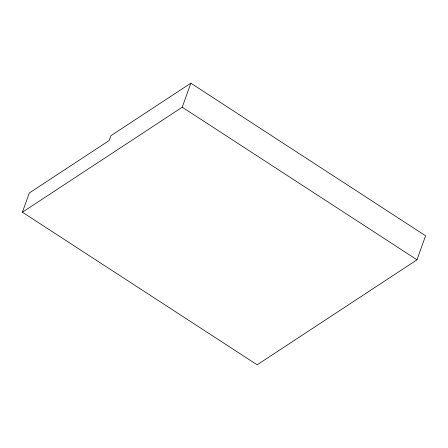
<?xml version="1.0" encoding="UTF-8"?>
<svg xmlns="http://www.w3.org/2000/svg" width="448" height="448" viewBox="0 0 448 448"><rect width="100%" height="100%" fill="white"/><g stroke="black" fill="none" stroke-linecap="round" stroke-linejoin="round"><path stroke-width="0.67" d="M22.4 212.218L29.282 193.004L109.2 140.498L110.919 135.694L190.842 83.188L425.6 235.782L416.998 259.801L257.158 364.812L22.4 212.218L182.241 107.206L190.842 83.188M182.241 107.206L416.998 259.801"/></g></svg>
